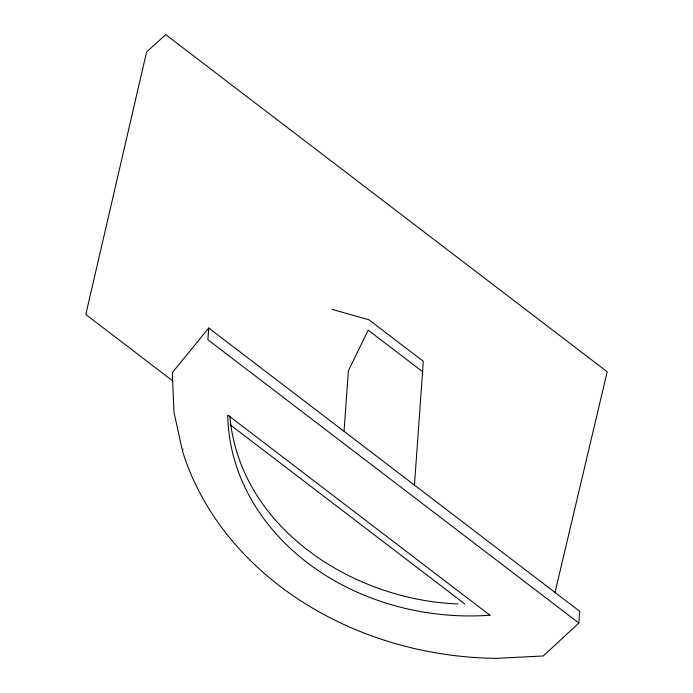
<?xml version="1.0" encoding="UTF-8"?>
<svg xmlns="http://www.w3.org/2000/svg" width="693" height="693" viewBox="0 0 693 693"><rect width="100%" height="100%" fill="white"/><g stroke="black" fill="none" stroke-linecap="round" stroke-linejoin="round"><path stroke-width="1.04" d="M208.732 328.006L207.891 339.743L578.863 623.059L543.269 655.976L496.275 658.35A320.634 268.295 4.1 0 1 182.545 451.256L173.969 412.205L172.297 372.661L208.732 328.006L579.712 611.321L578.863 623.059M344.066 430.925L348.38 370.781L368.165 330.145L422.574 371.699M414.397 485.81L423.319 361.313L368.91 319.759L332.103 309.381M182.545 451.256L182.987 449.151M554.937 592.792L607.198 371.794L165.74 34.65L146.604 51.923L85.802 314.509L172.609 380.812M457.96 603.915C353.127 600.181 239.44 527.771 229.842 415.982M230.206 424.792L464.856 604.001M489.934 615.245L227.78 415.038A236.452 197.86 4.1 0 0 489.934 615.245"/></g></svg>
